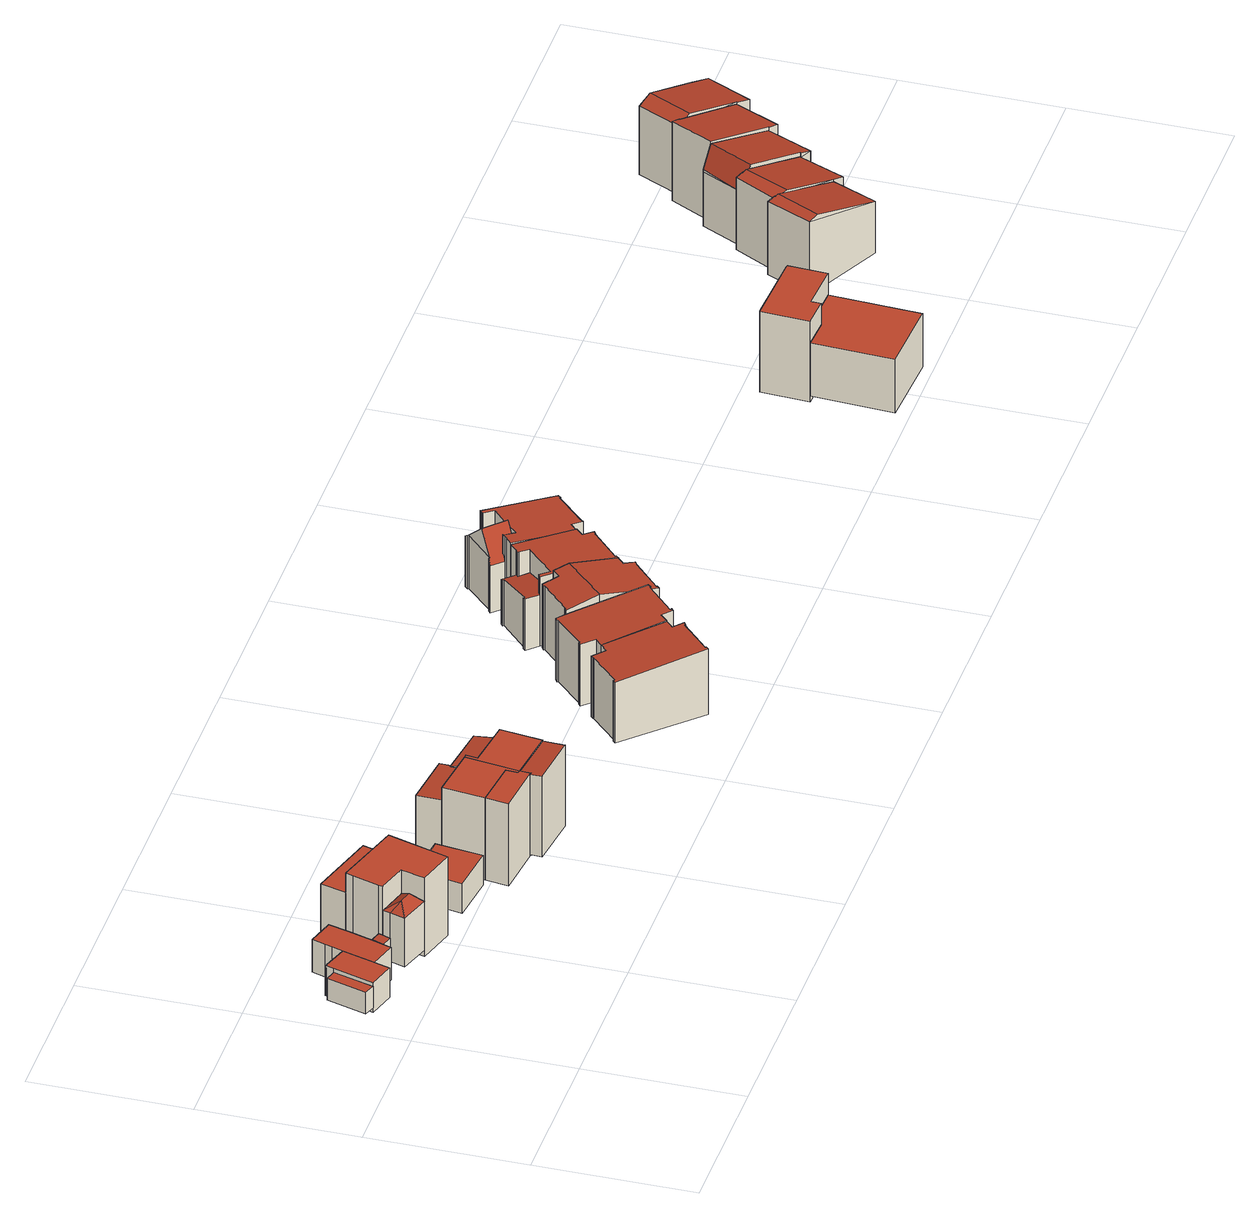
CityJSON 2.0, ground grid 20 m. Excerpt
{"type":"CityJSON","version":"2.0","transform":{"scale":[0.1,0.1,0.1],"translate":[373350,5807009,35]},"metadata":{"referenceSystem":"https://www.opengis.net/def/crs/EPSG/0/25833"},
"CityObjects":{
"building1":{"type":"Building","attributes":{"Gemeindeschluessel":"11000006","Geometrietyp2DReferenz":"3000","function":"51009_1610","roofType":"9999","measuredHeight":3},"address":[{"country":"Germany","locality":"Berlin","dependentLocality":"Steglitz-Zehlendorf"}],"geometry":[{"type":"Solid","lod":"2","boundaries":[[[[0,1,2,3]],[[1,4,5,2]],[[0,6,4,1]],[[3,7,6,0]],[[2,5,7,3]],[[4,6,7,5]]]],"semantics":{"surfaces":[{"type":"RoofSurface"},{"type":"WallSurface"},{"type":"GroundSurface"}],"values":[[0,1,1,1,1,2]]}}]},
"building2":{"type":"Building","attributes":{"Gemeindeschluessel":"11000006","Geometrietyp2DReferenz":"3000","function":"31001_2463","roofType":"1000","measuredHeight":4.14},"address":[{"country":"Germany","locality":"Berlin","dependentLocality":"Steglitz-Zehlendorf"}],"geometry":[{"type":"Solid","lod":"2","boundaries":[[[[8,9,10,11]],[[12,13,9,8]],[[14,15,13,12]],[[16,17,15,14]],[[18,19,17,16]],[[20,21,19,18]],[[22,23,21,20]],[[11,10,23,22]],[[20,18,16,14,12,8,11,22]],[[9,13,15,17,19,21,23,10]]]],"semantics":{"surfaces":[{"type":"WallSurface"},{"type":"RoofSurface"},{"type":"GroundSurface"}],"values":[[0,0,0,0,0,0,0,0,1,2]]}}]},
"building3":{"type":"Building","attributes":{"Gemeindeschluessel":"11000006","Geometrietyp2DReferenz":"3000","function":"31001_2463","roofType":"1000","measuredHeight":4.51},"address":[{"country":"Germany","locality":"Berlin","dependentLocality":"Steglitz-Zehlendorf"}],"geometry":[{"type":"Solid","lod":"2","boundaries":[[[[20,24,25,26]],[[18,27,24,20]],[[28,29,27,18]],[[30,31,29,28]],[[32,33,31,30]],[[34,35,33,32]],[[36,37,35,34]],[[38,39,37,36]],[[40,41,39,38]],[[26,25,41,40]],[[38,36,34,32,30,28,18,20,26,40]],[[24,27,29,31,33,35,37,39,41,25]]]],"semantics":{"surfaces":[{"type":"WallSurface"},{"type":"RoofSurface"},{"type":"GroundSurface"}],"values":[[0,0,0,0,0,0,0,0,0,0,1,2]]}}]},
"building4":{"type":"Building","attributes":{"Gemeindeschluessel":"11000006","Geometrietyp2DReferenz":"3000","function":"51009_1610","roofType":"2100","measuredHeight":3.44},"address":[{"country":"Germany","locality":"Berlin","dependentLocality":"Steglitz-Zehlendorf"}],"geometry":[{"type":"Solid","lod":"2","boundaries":[[[[42,43,44,40]],[[45,46,43,42]],[[47,48,46,45]],[[49,50,48,47]],[[40,44,50,49]],[[47,45,42,40,49]],[[43,46,48,50,44]]]],"semantics":{"surfaces":[{"type":"WallSurface"},{"type":"RoofSurface"},{"type":"GroundSurface"}],"values":[[0,0,0,0,0,1,2]]}}]},
"building5":{"type":"Building","attributes":{"Gemeindeschluessel":"11000006","Geometrietyp2DReferenz":"3000","function":"31001_1010"},"address":[{"country":"Germany","locality":"Berlin","dependentLocality":"Steglitz-Zehlendorf","thoroughfareName":"Via Tilia"}],"children":["building5-1","building5-2","building5-3"]},
"building5-1":{"type":"BuildingPart","attributes":{"roofType":"1000","measuredHeight":10.85},"parents":["building5"],"geometry":[{"type":"Solid","lod":"2","boundaries":[[[[51,52,53,54,55,56]],[[57,58,52,51]],[[59,60,61,58,57]],[[62,63,64,65,66]],[[67,68,63,62]],[[69,70,71,72,68,67]],[[69,67,62,66,59,57,51,56,73]],[[52,58,61,64,63,68,72,74,53]],[[60,59,66,65]],[[64,61,60,65]],[[72,71,75,74]],[[70,69,73,76]],[[75,71,70,76]],[[74,75,54,53]],[[76,73,56,55]],[[54,75,76,55]]]],"semantics":{"surfaces":[{"type":"WallSurface"},{"type":"RoofSurface"},{"type":"GroundSurface"},{"type":"ClosureSurface"}],"values":[[0,0,0,0,0,0,1,2,0,3,0,0,3,0,0,3]]}}]},
"building5-2":{"type":"BuildingPart","attributes":{"roofType":"5000","measuredHeight":7.72},"parents":["building5"],"geometry":[{"type":"Solid","lod":"2","boundaries":[[[[77,78,79,80]],[[55,54,78,77]],[[80,79,71,70]],[[70,76,81]],[[81,76,55,82]],[[82,55,77]],[[77,80,82]],[[82,80,70,81]],[[78,54,75,71,79]],[[54,55,76,75]],[[75,76,70,71]]]],"semantics":{"surfaces":[{"type":"WallSurface"},{"type":"RoofSurface"},{"type":"GroundSurface"},{"type":"ClosureSurface"}],"values":[[0,0,0,1,1,1,1,1,2,3,3]]}}]},
"building5-3":{"type":"BuildingPart","attributes":{"roofType":"1000","measuredHeight":8.37},"parents":["building5"],"geometry":[{"type":"Solid","lod":"2","boundaries":[[[[83,84,85,61,60]],[[86,87,84,83]],[[65,64,88,87,86]],[[86,83,60,65]],[[84,87,88,85]],[[88,64,61,85]],[[64,65,60,61]]]],"semantics":{"surfaces":[{"type":"WallSurface"},{"type":"RoofSurface"},{"type":"GroundSurface"},{"type":"ClosureSurface"}],"values":[[0,0,0,1,2,0,3]]}}]},
"building6":{"type":"Building","attributes":{"Gemeindeschluessel":"11000006","Geometrietyp2DReferenz":"3000","function":"31001_2463","roofType":"1000","measuredHeight":4.12},"address":[{"country":"Germany","locality":"Berlin","dependentLocality":"Steglitz-Zehlendorf"}],"geometry":[{"type":"Solid","lod":"2","boundaries":[[[[89,90,91,92]],[[93,94,90,89]],[[95,96,94,93]],[[92,91,96,95]],[[93,89,92,95]],[[90,94,96,91]]]],"semantics":{"surfaces":[{"type":"WallSurface"},{"type":"RoofSurface"},{"type":"GroundSurface"}],"values":[[0,0,0,0,1,2]]}}]},
"building7":{"type":"Building","attributes":{"Gemeindeschluessel":"11000006","Geometrietyp2DReferenz":"3000","function":"31001_1010"},"address":[{"country":"Germany","locality":"Berlin","dependentLocality":"Steglitz-Zehlendorf","thoroughfareName":"Via Tilia"}],"children":["building7-1","building7-2","building7-3"]},
"building7-1":{"type":"BuildingPart","attributes":{"roofType":"1000","measuredHeight":11.38},"parents":["building7"],"geometry":[{"type":"Solid","lod":"2","boundaries":[[[[97,98,99,100,101]],[[102,103,104,105,106]],[[107,102,106,97,101,108]],[[99,104,103,109,110,100]],[[98,97,106,105]],[[104,99,98,105]],[[103,102,107,109]],[[109,107,108,110]],[[110,108,101,100]]]],"semantics":{"surfaces":[{"type":"WallSurface"},{"type":"RoofSurface"},{"type":"GroundSurface"},{"type":"ClosureSurface"}],"values":[[0,0,1,2,0,3,3,3,3]]}}]},
"building7-2":{"type":"BuildingPart","attributes":{"roofType":"2100","measuredHeight":9.78},"parents":["building7"],"geometry":[{"type":"Solid","lod":"2","boundaries":[[[[111,112,113,99,98]],[[114,115,112,111]],[[116,117,115,114]],[[118,119,117,116]],[[105,104,120,119,118]],[[116,114,111,98,105,118]],[[113,112,115,117,119,120]],[[120,104,99,113]],[[105,98,99,104]]]],"semantics":{"surfaces":[{"type":"WallSurface"},{"type":"RoofSurface"},{"type":"GroundSurface"},{"type":"ClosureSurface"}],"values":[[0,0,0,0,0,1,2,0,3]]}}]},
"building7-3":{"type":"BuildingPart","attributes":{"roofType":"1000","measuredHeight":11.39},"parents":["building7"],"geometry":[{"type":"Solid","lod":"2","boundaries":[[[[101,100,121,122]],[[123,124,103,102]],[[125,126,124,123]],[[122,121,126,125]],[[123,102,107,108,101,122,125]],[[100,110,109,103,124,126,121]],[[110,100,101,108]],[[109,110,108,107]],[[103,109,107,102]]]],"semantics":{"surfaces":[{"type":"WallSurface"},{"type":"RoofSurface"},{"type":"GroundSurface"},{"type":"ClosureSurface"}],"values":[[0,0,0,0,1,2,3,3,3]]}}]},
"building8":{"type":"Building","attributes":{"Gemeindeschluessel":"11000006","Geometrietyp2DReferenz":"3000","function":"31001_1010"},"address":[{"country":"Germany","locality":"Berlin","dependentLocality":"Steglitz-Zehlendorf","thoroughfareName":"Via Tilia"}],"children":["building8-1","building8-2","building8-3"]},
"building8-1":{"type":"BuildingPart","attributes":{"roofType":"1000","measuredHeight":11.35},"parents":["building8"],"geometry":[{"type":"Solid","lod":"2","boundaries":[[[[106,127,104,103,128,129,102]],[[130,131,132,133,134,135,136]],[[136,137,138,106,102,130]],[[104,139,140,134,133,103]],[[127,106,138,141]],[[139,104,127,141]],[[141,138,137,142]],[[140,139,141,142]],[[142,137,136,135]],[[134,140,142,135]],[[133,132,128,103]],[[131,130,102,129]],[[128,132,131,129]]]],"semantics":{"surfaces":[{"type":"WallSurface"},{"type":"RoofSurface"},{"type":"GroundSurface"},{"type":"ClosureSurface"}],"values":[[0,0,1,2,0,3,0,3,0,3,0,0,3]]}}]},
"building8-2":{"type":"BuildingPart","attributes":{"roofType":"2100","measuredHeight":11.23},"parents":["building8"],"geometry":[{"type":"Solid","lod":"2","boundaries":[[[[125,143,144,145]],[[123,146,143,125]],[[129,128,146,123]],[[147,148,132,131]],[[145,144,148,147]],[[131,129,123,125,145,147]],[[143,146,128,132,148,144]],[[128,129,131,132]]]],"semantics":{"surfaces":[{"type":"WallSurface"},{"type":"RoofSurface"},{"type":"GroundSurface"},{"type":"ClosureSurface"}],"values":[[0,0,0,0,0,1,2,3]]}}]},
"building8-3":{"type":"BuildingPart","attributes":{"roofType":"2100","measuredHeight":10.31},"parents":["building8"],"geometry":[{"type":"Solid","lod":"2","boundaries":[[[[149,119,120,104,127]],[[150,117,119,149]],[[151,152,117,150]],[[135,134,153,152,151]],[[142,135,151,150,149,127,141]],[[119,117,152,153,154,155,120]],[[153,134,140,154]],[[135,142,140,134]],[[155,154,140,139]],[[142,141,139,140]],[[155,139,104,120]],[[139,141,127,104]]]],"semantics":{"surfaces":[{"type":"WallSurface"},{"type":"RoofSurface"},{"type":"GroundSurface"},{"type":"ClosureSurface"}],"values":[[0,0,0,0,1,2,0,3,0,3,0,3]]}}]},
"building9":{"type":"Building","attributes":{"Gemeindeschluessel":"11000006","Geometrietyp2DReferenz":"3000","function":"31001_2463","roofType":"1000","measuredHeight":4.37},"address":[{"country":"Germany","locality":"Berlin","dependentLocality":"Steglitz-Zehlendorf"}],"geometry":[{"type":"Solid","lod":"2","boundaries":[[[[156,157,158,159]],[[160,161,157,156]],[[162,163,161,160]],[[159,158,163,162]],[[160,156,159,162]],[[157,161,163,158]]]],"semantics":{"surfaces":[{"type":"WallSurface"},{"type":"RoofSurface"},{"type":"GroundSurface"}],"values":[[0,0,0,0,1,2]]}}]},
"building10":{"type":"Building","attributes":{"Gemeindeschluessel":"11000006","Geometrietyp2DReferenz":"3000","function":"31001_1010","roofType":"2100","measuredHeight":9.16},"address":[{"country":"Germany","locality":"Berlin","dependentLocality":"Steglitz-Zehlendorf","thoroughfareName":"Neue Kreisstraße"}],"geometry":[{"type":"Solid","lod":"2","boundaries":[[[[164,165,166,167]],[[168,169,165,164]],[[170,171,169,168]],[[172,173,171,170]],[[174,175,173,172]],[[176,177,175,174]],[[178,179,177,176]],[[180,181,179,178]],[[182,183,181,180]],[[184,185,183,182]],[[186,187,185,184]],[[188,189,187,186]],[[190,191,189,188]],[[192,193,191,190]],[[194,195,193,192]],[[167,166,195,194]],[[192,190,188,186,184,182,180,178,176,174,172,170,168,164,167,194]],[[165,169,171,173,175,177,179,181,183,185,187,189,191,193,195,166]]]],"semantics":{"surfaces":[{"type":"WallSurface"},{"type":"RoofSurface"},{"type":"GroundSurface"}],"values":[[0,0,0,0,0,0,0,0,0,0,0,0,0,0,0,0,1,2]]}}]},
"building11":{"type":"Building","attributes":{"Gemeindeschluessel":"11000006","Geometrietyp2DReferenz":"3000","function":"31001_1010","roofType":"2100","measuredHeight":9.24},"address":[{"country":"Germany","locality":"Berlin","dependentLocality":"Steglitz-Zehlendorf","thoroughfareName":"Neue Kreisstraße"}],"geometry":[{"type":"Solid","lod":"2","boundaries":[[[[196,197,198,199]],[[200,201,197,196]],[[202,203,201,200]],[[178,204,203,202]],[[205,206,204,178]],[[207,208,206,205]],[[209,210,208,207]],[[211,212,210,209]],[[213,214,212,211]],[[215,216,214,213]],[[217,218,216,215]],[[219,220,218,217]],[[221,222,220,219]],[[223,224,222,221]],[[225,226,224,223]],[[227,228,226,225]],[[199,198,228,227]],[[225,223,221,219,217,215,213,211,209,207,205,178,202,200,196,199,227]],[[197,201,203,204,206,208,210,212,214,216,218,220,222,224,226,228,198]]]],"semantics":{"surfaces":[{"type":"WallSurface"},{"type":"RoofSurface"},{"type":"GroundSurface"}],"values":[[0,0,0,0,0,0,0,0,0,0,0,0,0,0,0,0,0,1,2]]}}]},
"building12":{"type":"Building","attributes":{"Gemeindeschluessel":"11000006","Geometrietyp2DReferenz":"3000","function":"31001_1010","roofType":"3100","measuredHeight":9.68},"address":[{"country":"Germany","locality":"Berlin","dependentLocality":"Steglitz-Zehlendorf","thoroughfareName":"Neue Kreisstraße"}],"geometry":[{"type":"Solid","lod":"2","boundaries":[[[[229,230,231,232]],[[233,234,230,229]],[[235,236,234,233]],[[237,238,236,235]],[[239,240,238,237]],[[241,242,240,239]],[[243,244,242,241]],[[245,246,244,243]],[[247,248,246,245]],[[249,250,248,247]],[[251,252,250,249]],[[253,254,252,251]],[[255,256,254,253]],[[257,258,256,255]],[[259,260,258,257]],[[261,262,260,259]],[[263,264,262,261]],[[265,266,264,263]],[[232,231,266,265]],[[259,257,255,253,251,249,247,245,243,241,261]],[[239,237,235,233,229,232,265,263,261,241]],[[230,234,236,238,240,242,244,246,248,250,252,254,256,258,260,262,264,266,231]]]],"semantics":{"surfaces":[{"type":"WallSurface"},{"type":"RoofSurface"},{"type":"GroundSurface"}],"values":[[0,0,0,0,0,0,0,0,0,0,0,0,0,0,0,0,0,0,0,1,1,2]]}}]},
"building13":{"type":"Building","attributes":{"Gemeindeschluessel":"11000006","Geometrietyp2DReferenz":"3000","function":"31001_1010"},"address":[{"country":"Germany","locality":"Berlin","dependentLocality":"Steglitz-Zehlendorf","thoroughfareName":"Neue Kreisstraße"}],"children":["building13-1","building13-2"]},
"building13-1":{"type":"BuildingPart","attributes":{"roofType":"2100","measuredHeight":9.58},"parents":["building13"],"geometry":[{"type":"Solid","lod":"2","boundaries":[[[[267,268,269,270]],[[271,272,268,267]],[[273,274,272,271]],[[275,276,274,273]],[[277,278,279,276,275]],[[280,281,282,283,284]],[[285,286,281,280]],[[287,288,286,285]],[[289,290,288,287]],[[291,292,290,289]],[[293,294,292,291]],[[295,296,294,293]],[[270,269,296,295]],[[293,291,289,287,285,280,284,297,298,299,300,301,277,275,273,271,267,270,295]],[[268,272,274,276,279,302,303,304,305,306,282,281,286,288,290,292,294,296,269]],[[307,278,277,301]],[[302,279,278,307]],[[308,307,301,300]],[[303,302,307,308]],[[308,300,299,309]],[[304,303,308,309]],[[309,299,298,310]],[[305,304,309,310]],[[310,298,297,311]],[[306,305,310,311]],[[283,311,297,284]],[[282,306,311,283]]]],"semantics":{"surfaces":[{"type":"WallSurface"},{"type":"RoofSurface"},{"type":"GroundSurface"},{"type":"ClosureSurface"}],"values":[[0,0,0,0,0,0,0,0,0,0,0,0,0,1,2,0,3,0,3,0,3,0,3,0,3,0,3]]}}]},
"building13-2":{"type":"BuildingPart","attributes":{"roofType":"2100","measuredHeight":7.13},"parents":["building13"],"geometry":[{"type":"Solid","lod":"2","boundaries":[[[[312,313,279,278]],[[314,315,313,312]],[[316,317,315,314]],[[318,319,317,316]],[[320,321,319,318]],[[322,323,321,320]],[[283,282,323,322]],[[309,310,311,283,322,320,318,316,314,312,278,307,308]],[[279,313,315,317,319,321,323,282,306,305,304,303,302]],[[307,278,279,302]],[[283,311,306,282]],[[311,310,305,306]],[[310,309,304,305]],[[309,308,303,304]],[[308,307,302,303]]]],"semantics":{"surfaces":[{"type":"WallSurface"},{"type":"RoofSurface"},{"type":"GroundSurface"},{"type":"ClosureSurface"}],"values":[[0,0,0,0,0,0,0,1,2,3,3,3,3,3,3]]}}]},
"building14":{"type":"Building","attributes":{"Gemeindeschluessel":"11000006","Geometrietyp2DReferenz":"3000","function":"31001_1010"},"address":[{"country":"Germany","locality":"Berlin","dependentLocality":"Steglitz-Zehlendorf","thoroughfareName":"Neue Kreisstraße"}],"children":["building14-1","building14-2"]},
"building14-1":{"type":"BuildingPart","attributes":{"roofType":"2100","measuredHeight":9.86},"parents":["building14"],"geometry":[{"type":"Solid","lod":"2","boundaries":[[[[324,325,326,327]],[[328,288,325,324]],[[329,286,288,328]],[[330,331,286,329]],[[332,333,334,331,330]],[[335,336,337,338,339]],[[340,341,336,335]],[[342,343,341,340]],[[344,345,343,342]],[[346,347,345,344]],[[327,326,347,346]],[[344,342,340,335,339,348,349,350,351,352,353,354,355,332,330,329,328,324,327,346]],[[325,288,286,331,334,356,357,358,359,360,361,337,336,341,343,345,347,326]],[[362,333,332,355]],[[356,334,333,362]],[[363,362,355,354]],[[357,356,362,363]],[[364,363,354,353]],[[358,357,363,364]],[[365,351,350]],[[364,353,352]],[[364,352,351,365]],[[359,358,364,365]],[[365,350,349,366]],[[360,359,365,366]],[[366,349,348,367]],[[361,360,366,367]],[[338,367,348,339]],[[337,361,367,338]]]],"semantics":{"surfaces":[{"type":"WallSurface"},{"type":"RoofSurface"},{"type":"GroundSurface"},{"type":"ClosureSurface"}],"values":[[0,0,0,0,0,0,0,0,0,0,0,1,2,0,3,0,3,0,3,0,0,3,3,0,3,0,3,0,3]]}}]},
"building14-2":{"type":"BuildingPart","attributes":{"roofType":"5000","measuredHeight":10.32},"parents":["building14"],"geometry":[{"type":"Solid","lod":"2","boundaries":[[[[366,367,338,368,369,370,371,372,351,365]],[[373,371,370]],[[357,356,334,374,375,376,377,378,379,337,361,360,359,358]],[[380,374,334,333]],[[381,375,374,380]],[[373,376,375,381]],[[370,377,376,373]],[[369,378,377,370]],[[368,379,378,369]],[[338,337,379,368]],[[362,363,364,352,372,371,373,381,380,333]],[[352,351,372]],[[352,364,365,351]],[[364,363,357,358]],[[363,362,356,357]],[[362,333,334,356]],[[338,367,361,337]],[[367,366,360,361]],[[366,365,359,360]],[[365,364,358,359]]]],"semantics":{"surfaces":[{"type":"RoofSurface"},{"type":"WallSurface"},{"type":"GroundSurface"},{"type":"ClosureSurface"}],"values":[[0,1,2,1,1,1,1,1,1,1,0,1,3,3,3,3,3,3,3,3]]}}]},
"building15":{"type":"Building","attributes":{"Gemeindeschluessel":"11000006","Geometrietyp2DReferenz":"3000","function":"31001_1010"},"address":[{"country":"Germany","locality":"Berlin","dependentLocality":"Steglitz-Zehlendorf","thoroughfareName":"Neue Kreisstraße"}],"children":["building15-1","building15-2"]},
"building15-1":{"type":"BuildingPart","attributes":{"roofType":"1000","measuredHeight":7.42},"parents":["building15"],"geometry":[{"type":"Solid","lod":"2","boundaries":[[[[382,383,384,385]],[[386,387,383,382]],[[385,384,388,389]],[[390,391,386,382,385,389]],[[383,387,392,393,388,384]],[[387,386,391,392]],[[392,391,390,393]],[[393,390,389,388]]]],"semantics":{"surfaces":[{"type":"WallSurface"},{"type":"RoofSurface"},{"type":"GroundSurface"},{"type":"ClosureSurface"}],"values":[[0,0,0,1,2,3,3,3]]}}]},
"building15-2":{"type":"BuildingPart","attributes":{"roofType":"1000","measuredHeight":11.22},"parents":["building15"],"geometry":[{"type":"Solid","lod":"2","boundaries":[[[[394,395,396,387,386,397]],[[398,399,395,394]],[[400,401,399,398]],[[402,403,401,400]],[[404,389,388,405,403,402]],[[404,402,400,398,394,397,406,407]],[[396,395,399,401,403,405,408,409]],[[409,392,387,396]],[[391,406,397,386]],[[387,392,391,386]],[[405,388,393,408]],[[389,404,407,390]],[[393,388,389,390]],[[408,393,392,409]],[[390,407,406,391]],[[392,393,390,391]]]],"semantics":{"surfaces":[{"type":"WallSurface"},{"type":"RoofSurface"},{"type":"GroundSurface"},{"type":"ClosureSurface"}],"values":[[0,0,0,0,0,1,2,0,0,3,0,0,3,0,0,3]]}}]},
"building16":{"type":"Building","attributes":{"Gemeindeschluessel":"11000006","Geometrietyp2DReferenz":"3000","function":"31001_1010","roofType":"5000","measuredHeight":10.43},"address":[{"country":"Germany","locality":"Berlin","dependentLocality":"Steglitz-Zehlendorf","thoroughfareName":"Neue Kreisstraße"}],"geometry":[{"type":"Solid","lod":"2","boundaries":[[[[410,411,412,413]],[[414,415,411,410]],[[416,417,415,414]],[[418,419,417,416]],[[420,421,419,418]],[[413,412,421,420]],[[422,418,416,414,410,423]],[[420,422,423,413]],[[418,422,420]],[[413,423,410]],[[411,415,417,419,421,412]]]],"semantics":{"surfaces":[{"type":"WallSurface"},{"type":"RoofSurface"},{"type":"GroundSurface"}],"values":[[0,0,0,0,0,0,1,1,0,0,2]]}}]},
"building17":{"type":"Building","attributes":{"Gemeindeschluessel":"11000006","Geometrietyp2DReferenz":"3000","function":"31001_1010","roofType":"5000","measuredHeight":10.36},"address":[{"country":"Germany","locality":"Berlin","dependentLocality":"Steglitz-Zehlendorf","thoroughfareName":"Neue Kreisstraße"}],"geometry":[{"type":"Solid","lod":"2","boundaries":[[[[424,425,426,427]],[[428,429,425,424]],[[430,431,429,428]],[[432,433,431,430]],[[434,435,433,432]],[[436,437,435,434]],[[438,439,437,436]],[[440,441,439,438]],[[427,426,441,440]],[[442,432,430,428,424,427,443]],[[438,436,434,442,443,440]],[[432,442,434]],[[440,443,427]],[[425,429,431,433,435,437,439,441,426]]]],"semantics":{"surfaces":[{"type":"WallSurface"},{"type":"RoofSurface"},{"type":"GroundSurface"}],"values":[[0,0,0,0,0,0,0,0,0,1,1,0,0,2]]}}]},
"building18":{"type":"Building","attributes":{"Gemeindeschluessel":"11000006","Geometrietyp2DReferenz":"3000","function":"31001_1010","roofType":"5000","measuredHeight":10.77},"address":[{"country":"Germany","locality":"Berlin","dependentLocality":"Steglitz-Zehlendorf","thoroughfareName":"Neue Kreisstraße"}],"geometry":[{"type":"Solid","lod":"2","boundaries":[[[[444,445,446,447]],[[448,449,445,444]],[[450,451,449,448]],[[436,452,451,450]],[[434,453,452,436]],[[454,455,453,434]],[[456,457,455,454]],[[458,459,457,456]],[[447,446,459,458]],[[460,461,456,454,462]],[[463,464,460,462,465,466,450]],[[466,436,450]],[[466,465,434,436]],[[465,462,454,434]],[[460,464,444,447]],[[464,463,448,444]],[[463,450,448]],[[461,460,447,458]],[[461,458,456]],[[445,449,451,452,453,455,457,459,446]]]],"semantics":{"surfaces":[{"type":"WallSurface"},{"type":"RoofSurface"},{"type":"GroundSurface"}],"values":[[0,0,0,0,0,0,0,0,0,1,1,0,0,0,0,0,0,0,0,2]]}}]},
"building19":{"type":"Building","attributes":{"Gemeindeschluessel":"11000006","Geometrietyp2DReferenz":"3000","function":"31001_1010","roofType":"2100","measuredHeight":11.1},"address":[{"country":"Germany","locality":"Berlin","dependentLocality":"Steglitz-Zehlendorf","thoroughfareName":"Neue Kreisstraße"}],"geometry":[{"type":"Solid","lod":"2","boundaries":[[[[467,468,446,469]],[[470,471,468,467]],[[472,473,471,470]],[[474,475,473,472]],[[476,477,475,474]],[[478,479,477,476]],[[480,449,479,478]],[[481,445,449,480]],[[469,446,445,481]],[[480,478,476,474,472,470,467,469,481]],[[468,471,473,475,477,479,449,445,446]]]],"semantics":{"surfaces":[{"type":"WallSurface"},{"type":"RoofSurface"},{"type":"GroundSurface"}],"values":[[0,0,0,0,0,0,0,0,0,1,2]]}}]},
"building20":{"type":"Building","attributes":{"Gemeindeschluessel":"11000006","Geometrietyp2DReferenz":"3000","function":"31001_1010","roofType":"5000","measuredHeight":10.46},"address":[{"country":"Germany","locality":"Berlin","dependentLocality":"Steglitz-Zehlendorf","thoroughfareName":"Neue Kreisstraße"}],"geometry":[{"type":"Solid","lod":"2","boundaries":[[[[482,483,484,485]],[[486,487,483,482]],[[488,489,487,486]],[[490,491,489,488]],[[492,493,491,490]],[[494,495,493,492]],[[496,497,495,494]],[[498,499,497,496]],[[485,484,499,498]],[[500,488,486,482,501]],[[494,492,490,500,501,485,498,496]],[[485,501,482]],[[488,500,490]],[[483,487,489,491,493,495,497,499,484]]]],"semantics":{"surfaces":[{"type":"WallSurface"},{"type":"RoofSurface"},{"type":"GroundSurface"}],"values":[[0,0,0,0,0,0,0,0,0,1,1,0,0,2]]}}]}
},
"vertices":[
[8,256,56],[22,251,56],[37,302,56],[23,306,56],[22,251,26],[37,302,26],[8,256,26],[23,306,26],
[37,302,61],[37,302,20],[22,251,20],[22,251,61],[40,313,61],[40,313,20],[41,312,61],[41,312,20],[43,312,61],[43,312,20],[74,302,61],[74,302,20],[62,261,61],[62,261,20],[56,241,61],[56,241,20],
[62,261,16],[96,251,16],[96,251,61],[74,302,16],[78,316,61],[78,316,16],[81,325,61],[81,325,16],[86,342,61],[86,342,16],[120,332,61],[120,332,16],[113,306,61],[113,306,16],[104,276,61],[104,276,16],[99,261,61],[99,261,16],
[104,276,62],[104,276,28],[99,261,28],[117,272,62],[117,272,28],[116,267,62],[116,267,28],[113,257,61],[113,257,28],
[117,272,129],[117,272,20],[116,267,20],[116,267,29],[116,267,96],[116,267,129],[127,305,129],[127,305,20],[130,315,129],[130,315,102],[130,315,20],[214,280,129],[214,280,20],[217,289,20],[217,289,102],[217,289,129],[194,212,129],[194,212,20],[146,226,129],[146,226,96],[146,226,29],[146,226,20],[154,256,129],[154,256,20],[154,256,29],[154,256,96],
[113,257,96],[113,257,29],[107,238,29],[107,238,96],[143,243,106],[126,248,106],
[139,347,102],[139,347,18],[130,315,18],[226,322,102],[226,322,18],[217,289,18],
[312,261,59],[312,261,18],[254,268,18],[254,268,59],[305,202,59],[305,202,18],[243,209,59],[243,209,18],
[325,257,129],[325,257,112],[325,257,15],[319,204,15],[319,204,129],[382,181,129],[382,181,15],[391,249,15],[391,249,112],[391,249,129],[378,182,129],[379,197,129],[378,182,15],[379,197,15],
[328,289,110],[328,289,14],[325,257,14],[397,281,110],[397,281,14],[395,266,111],[395,266,14],[393,267,111],[393,267,14],[391,249,14],
[315,175,15],[315,175,129],[381,167,129],[381,167,15],[378,168,129],[378,168,15],
[391,249,115],[382,181,18],[382,181,128],[448,173,129],[448,173,128],[448,173,18],[448,173,15],[455,226,15],[455,226,117],[455,226,129],[393,234,129],[395,249,129],[395,249,15],[393,234,15],[395,249,115],[393,234,117],
[378,168,18],[377,153,18],[377,153,130],[381,167,18],[444,145,130],[444,145,18],
[393,267,112],[395,266,112],[458,258,112],[458,258,14],[455,226,14],[393,234,14],[395,249,14],
[467,227,59],[467,227,15],[460,168,15],[460,168,59],[523,220,59],[523,220,15],[497,163,59],[497,163,15],
[635,143,93],[635,143,9],[632,140,9],[632,140,93],[636,142,93],[636,142,9],[672,177,93],[672,177,9],[672,178,93],[672,178,9],[675,181,93],[675,181,9],[689,167,94],[689,167,9],[698,176,94],[698,176,9],[757,115,99],[757,115,9],[748,106,99],[748,106,9],[759,95,100],[759,95,9],[755,92,100],[755,92,9],[754,93,100],[754,93,9],[718,58,100],[718,58,9],[719,57,100],[719,57,9],[716,54,100],[716,54,9],
[777,113,101],[777,113,8],[780,116,8],[780,116,101],[766,124,100],[766,124,8],[757,115,100],[757,115,8],[698,176,8],[707,184,94],[707,184,8],[693,199,93],[693,199,8],[696,202,93],[696,202,8],[698,201,93],[698,201,8],[733,237,93],[733,237,8],[732,238,93],[732,238,8],[736,241,93],[736,241,8],[746,231,94],[746,231,8],[819,155,101],[819,155,8],[816,151,101],[816,151,8],[815,152,100],[815,152,8],[779,117,100],[779,117,8],
[786,268,99],[786,268,11],[750,233,11],[750,233,99],[785,269,99],[785,269,11],[789,272,99],[789,272,11],[804,257,103],[804,257,11],[813,266,103],[813,266,11],[827,251,107],[827,251,11],[871,206,94],[871,206,11],[862,197,94],[862,197,11],[873,186,90],[873,186,11],[869,183,90],[869,183,11],[868,183,91],[868,183,11],[832,149,91],[832,149,11],[833,148,91],[833,148,11],[830,145,91],[830,145,11],[819,155,94],[819,155,11],[776,200,107],[776,200,11],[746,231,99],[746,231,11],[749,234,99],[749,234,11],
[875,209,93],[875,209,4],[874,210,4],[874,210,93],[872,205,93],[872,205,4],[871,206,93],[871,206,4],[813,266,99],[813,266,4],[801,278,100],[801,278,75],[801,278,4],[845,319,100],[845,319,4],[844,319,4],[844,319,66],[844,319,100],[854,328,100],[854,328,4],[913,267,94],[913,267,4],[904,258,94],[904,258,4],[915,247,93],[915,247,4],[911,244,93],[911,244,4],[910,244,93],[910,244,4],[841,316,100],[842,315,100],[852,305,99],[816,270,99],[805,281,100],[805,281,4],[816,270,4],[852,305,4],[842,315,4],[841,316,4],[805,281,74],[816,270,74],[852,305,67],[842,315,67],[841,316,67],
[788,292,75],[788,292,4],[791,295,74],[791,295,4],[792,294,74],[792,294,4],[829,329,67],[829,329,4],[828,330,67],[828,330,4],[831,333,66],[831,333,4],
[922,276,92],[922,276,4],[933,265,4],[933,265,91],[913,267,92],[854,328,102],[863,336,102],[863,336,4],[862,337,103],[862,337,69],[862,337,4],[975,307,91],[975,307,4],[905,379,4],[905,379,74],[905,379,103],[972,303,91],[972,303,4],[971,304,91],[971,304,4],[936,269,91],[936,269,4],[936,268,91],[936,268,4],[902,376,103],[903,375,102],[913,364,101],[895,347,101],[887,339,101],[877,329,101],[867,340,102],[866,341,103],[866,341,4],[867,340,4],[877,329,4],[913,364,4],[903,375,4],[902,376,4],[866,341,77],[867,340,77],[877,329,77],[913,364,78],[903,375,78],[902,376,79],
[892,393,74],[888,389,78],[889,388,78],[866,366,107],[890,342,107],[854,353,77],[849,351,4],[852,354,4],[854,353,4],[889,388,4],[888,389,4],[892,393,4],[849,351,69],[852,354,77],
[1335,11,97],[1335,11,23],[1432,6,23],[1432,6,97],[1340,113,97],[1340,113,23],[1438,120,23],[1438,120,97],[1378,123,97],[1378,111,97],[1378,111,23],[1378,123,23],
[1343,174,127],[1343,174,15],[1340,113,15],[1340,113,127],[1346,174,127],[1346,174,15],[1437,170,127],[1437,170,15],[1440,169,127],[1440,169,15],[1438,120,127],[1438,120,15],[1378,111,127],[1378,123,127],[1378,123,15],[1378,111,15],
[1551,175,112],[1551,175,11],[1652,126,11],[1652,126,83],[1577,232,112],[1577,232,11],[1587,227,114],[1587,227,11],[1587,226,114],[1587,226,11],[1674,182,85],[1674,182,11],[1591,224,115],[1564,169,115],
[1587,227,110],[1587,227,10],[1587,226,10],[1587,226,110],[1616,281,110],[1616,281,10],[1626,276,112],[1626,276,10],[1625,276,112],[1625,276,10],[1714,233,83],[1714,233,10],[1713,232,83],[1713,232,10],[1690,175,82],[1690,175,10],[1674,182,88],[1674,182,10],[1631,273,113],[1604,217,113],
[1753,282,83],[1753,282,8],[1665,325,8],[1665,325,83],[1752,281,83],[1752,281,8],[1728,225,83],[1728,225,8],[1713,232,8],[1714,233,8],[1625,276,83],[1625,276,8],[1626,276,83],[1626,276,8],[1654,331,83],[1654,331,8],[1665,325,116],[1654,331,86],[1638,270,116],[1752,281,84],[1753,282,84],[1714,233,89],[1713,232,89],
[1693,379,118],[1693,379,8],[1665,325,119],[1704,374,115],[1704,374,8],[1704,373,115],[1704,373,8],[1792,331,85],[1792,331,8],[1791,330,85],[1791,330,8],[1766,275,85],[1766,275,8],[1752,281,89],[1753,282,89],
[1704,373,104],[1704,373,9],[1792,331,9],[1792,331,88],[1704,374,104],[1704,374,9],[1731,429,104],[1731,429,9],[1756,417,110],[1756,417,9],[1813,390,90],[1813,390,9],[1838,378,81],[1838,378,9],[1810,321,81],[1810,321,9],[1791,330,88],[1791,330,9],[1747,421,113],[1720,366,113]
]}
